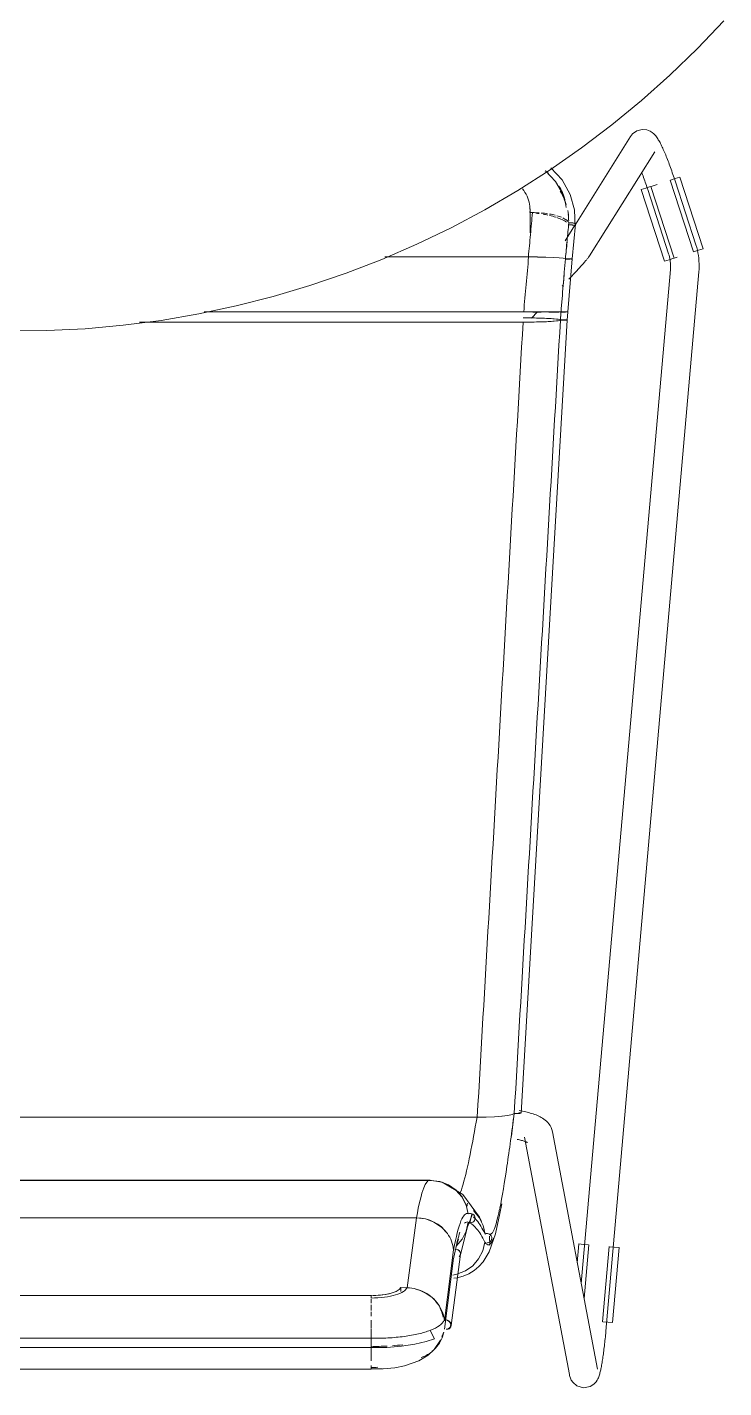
# Model space of a CAD drawing. Header units: millimetres. Extents: x 155927 to 295199, y -4084 to 97293.
# Drawn here: x 230293 to 230584, y 30265 to 30835 of the extents above; entities that cross this region are included whole.
import ezdxf

# ---------------------------------------------------------------- set-up
doc = ezdxf.new("R2010")
doc.units = ezdxf.units.MM
doc.header["$MEASUREMENT"] = 0
doc.layers.add('I-FURN', color=8, linetype='CONTINUOUS', lineweight=9)

msp = doc.modelspace()

# ---------------------------------------------------------------- linework, layer by layer
at = {"layer": 'I-FURN'}
for p, q in [((230573.4, 30825.9), (230584.45, 30837.48)), ((230561.91, 30814.77), (230573.4, 30825.9)), ((230549.98, 30804.11), (230561.91, 30814.77)), ((230537.63, 30793.94), (230549.98, 30804.11)), ((230524.89, 30784.26), (230537.63, 30793.94)), ((230545.38, 30789.03), (230522.35, 30752.27)), ((230546.27, 30790.16), (230545.38, 30789.03)), ((230546.27, 30790.16), (230548.01, 30791.38)), ((230548.01, 30791.38), (230550.23, 30791.97)), ((230550.23, 30791.97), (230552.21, 30791.79)), ((230552.21, 30791.79), (230553.59, 30791.27)), ((230553.59, 30791.27), (230554.5, 30790.71)), ((230554.5, 30790.71), (230555.13, 30790.19)), ((230555.13, 30790.19), (230555.59, 30789.72)), ((230555.59, 30789.72), (230555.96, 30789.3)), ((230555.96, 30789.3), (230556.28, 30788.89)), ((230556.28, 30788.89), (230556.55, 30788.5)), ((230556.55, 30788.5), (230556.81, 30788.12)), ((230556.81, 30788.12), (230557.05, 30787.72)), ((230511.77, 30775.11), (230524.89, 30784.26)), ((230528.24, 30739.08), (230555.55, 30782.66)), ((230557.05, 30787.72), (230557.29, 30787.33)), ((230557.29, 30787.33), (230557.52, 30786.91)), ((230557.52, 30786.91), (230557.75, 30786.49)), ((230557.75, 30786.49), (230557.98, 30786.05)), ((230557.98, 30786.05), (230558.21, 30785.59)), ((230558.21, 30785.59), (230558.44, 30785.12)), ((230558.44, 30785.12), (230558.67, 30784.63)), ((230558.67, 30784.63), (230558.9, 30784.12)), ((230558.9, 30784.12), (230559.14, 30783.59)), ((230559.14, 30783.59), (230559.38, 30783.05)), ((230559.38, 30783.05), (230559.62, 30782.48)), ((230559.62, 30782.48), (230559.87, 30781.9)), ((230559.87, 30781.9), (230560.12, 30781.31)), ((230560.12, 30781.31), (230560.37, 30780.7)), ((230560.37, 30780.7), (230560.62, 30780.07)), ((230560.62, 30780.07), (230560.87, 30779.43)), ((230560.87, 30779.43), (230561.12, 30778.78)), ((230561.12, 30778.78), (230561.38, 30778.11)), ((230561.38, 30778.11), (230561.63, 30777.44)), ((230561.63, 30777.44), (230561.89, 30776.75)), ((230561.89, 30776.75), (230562.14, 30776.05)), ((230498.29, 30766.49), (230511.77, 30775.11)), ((230514.06, 30770.27), (230509.81, 30774.73)), ((230516.75, 30770.85), (230512, 30776)), ((230520.13, 30764.84), (230516.75, 30770.85)), ((230550.19, 30773.78), (230550.42, 30773.16)), ((230550.42, 30773.16), (230550.65, 30772.52)), ((230550.65, 30772.52), (230550.89, 30771.87)), ((230550.89, 30771.87), (230551.13, 30771.22)), ((230551.13, 30771.22), (230551.36, 30770.55)), ((230562.02, 30770.76), (230571.71, 30740.75)), ((230562.14, 30776.05), (230562.39, 30775.34)), ((230562.14, 30770.8), (230564.11, 30771.44)), ((230562.39, 30775.34), (230562.65, 30774.63)), ((230562.65, 30774.63), (230562.9, 30773.9)), ((230562.9, 30773.9), (230563.15, 30773.18)), ((230563.15, 30773.18), (230563.4, 30772.44)), ((230563.4, 30772.44), (230563.65, 30771.71)), ((230563.65, 30771.71), (230563.89, 30770.97)), ((230563.89, 30770.97), (230564.04, 30770.51)), ((230564.11, 30771.44), (230566.06, 30772.07)), ((230566.06, 30772.07), (230575.75, 30742.06)), ((230484.48, 30758.41), (230498.29, 30766.49)), ((230517.43, 30764.44), (230514.06, 30770.27)), ((230549.91, 30766.85), (230551.86, 30767.48)), ((230549.91, 30766.85), (230559.6, 30736.84)), ((230551.36, 30770.55), (230551.6, 30769.88)), ((230551.6, 30769.88), (230551.83, 30769.2)), ((230551.83, 30769.2), (230552.06, 30768.51)), ((230551.86, 30767.48), (230553.83, 30768.12)), ((230552.06, 30768.51), (230552.29, 30767.82)), ((230552.29, 30767.82), (230552.52, 30767.13)), ((230552.52, 30767.13), (230552.63, 30766.8)), ((230552.63, 30766.8), (230561.34, 30739.99)), ((230563.64, 30738.15), (230553.95, 30768.16)), ((230556.53, 30768.99), (230554.05, 30768.19)), ((230572.75, 30743.69), (230564.04, 30770.51)), ((230522.01, 30758.32), (230520.13, 30764.84)), ((230470.36, 30750.89), (230484.48, 30758.41)), ((230503.3, 30757.19), (230504.34, 30757.19)), ((230503.35, 30748.68), (230503.35, 30758.44)), ((230522.3, 30751.41), (230522.01, 30758.32)), ((230455.95, 30743.94), (230470.36, 30750.89)), ((230522.11, 30751.9), (230518.08, 30745.45)), ((230522.42, 30752.3), (230521, 30737.81)), ((230441.27, 30737.58), (230455.95, 30743.94)), ((230572.77, 30743.65), (230572.75, 30743.69)), ((230573.1, 30742.56), (230572.77, 30743.65)), ((230573.38, 30741.45), (230573.1, 30742.56)), ((230426.35, 30731.8), (230441.27, 30737.58)), ((230502.65, 30738.64), (230442.53, 30738.64)), ((230442.53, 30738.64), (230502.65, 30738.64)), ((230506.41, 30738.62), (230502.65, 30738.64)), ((230502.77, 30738.64), (230506.41, 30738.62)), ((230506.5, 30738.61), (230509.94, 30738.54)), ((230509.94, 30738.54), (230506.51, 30738.62)), ((230513.04, 30738.43), (230509.94, 30738.54)), ((230510.01, 30738.54), (230513.04, 30738.43)), ((230515.52, 30738.28), (230513.04, 30738.43)), ((230513.08, 30738.43), (230515.52, 30738.28)), ((230517.25, 30738.1), (230515.52, 30738.28)), ((230515.54, 30738.28), (230517.26, 30738.1)), ((230518.15, 30737.9), (230517.25, 30738.1)), ((230517.26, 30738.1), (230518.14, 30737.9)), ((230518.14, 30737.9), (230518.61, 30737.91)), ((230518.62, 30737.91), (230518.15, 30737.9)), ((230518.16, 30737.72), (230518.63, 30737.71)), ((230518.63, 30737.71), (230518.16, 30737.72)), ((230518.61, 30737.91), (230519.11, 30737.92)), ((230519.11, 30737.92), (230518.62, 30737.91)), ((230518.63, 30737.71), (230519.13, 30737.71)), ((230519.13, 30737.71), (230518.63, 30737.71)), ((230519.61, 30737.91), (230519.11, 30737.92)), ((230519.11, 30737.92), (230519.6, 30737.91)), ((230519.13, 30737.71), (230519.62, 30737.71)), ((230519.62, 30737.71), (230519.13, 30737.71)), ((230520.99, 30737.81), (230519.17, 30715.61)), ((230519.6, 30737.91), (230520.05, 30737.9)), ((230520.06, 30737.9), (230519.61, 30737.91)), ((230519.62, 30737.71), (230520.07, 30737.72)), ((230520.07, 30737.72), (230519.62, 30737.71)), ((230520.05, 30737.9), (230520.44, 30737.88)), ((230520.44, 30737.88), (230520.06, 30737.9)), ((230520.74, 30737.86), (230520.44, 30737.88)), ((230520.44, 30737.88), (230520.73, 30737.86)), ((230520.45, 30737.74), (230520.74, 30737.76)), ((230520.74, 30737.76), (230520.45, 30737.74)), ((230520.93, 30737.84), (230520.74, 30737.86)), ((230520.74, 30737.76), (230520.93, 30737.79)), ((230520.93, 30737.79), (230520.74, 30737.76)), ((230520.92, 30737.84), (230520.99, 30737.81)), ((230521, 30737.81), (230520.93, 30737.84)), ((230520.93, 30737.79), (230521, 30737.81)), ((230520.99, 30737.81), (230520.93, 30737.79)), ((230526.48, 30736.83), (230526.24, 30736.55)), ((230526.71, 30737.1), (230526.48, 30736.83)), ((230526.93, 30737.35), (230526.71, 30737.1)), ((230527.13, 30737.59), (230526.93, 30737.35)), ((230527.32, 30737.82), (230527.13, 30737.59)), ((230527.5, 30738.05), (230527.32, 30737.82)), ((230527.67, 30738.27), (230527.5, 30738.05)), ((230527.85, 30738.5), (230527.67, 30738.27)), ((230528.03, 30738.75), (230527.85, 30738.5)), ((230528.24, 30739.08), (230528.03, 30738.75)), ((230561.55, 30737.47), (230559.6, 30736.84)), ((230561.34, 30739.99), (230561.53, 30739.35)), ((230561.53, 30739.35), (230561.7, 30738.71)), ((230563.52, 30738.11), (230561.55, 30737.47)), ((230561.7, 30738.71), (230561.84, 30738.06)), ((230561.84, 30738.06), (230561.95, 30737.41)), ((230561.95, 30737.41), (230562.04, 30736.75)), ((230562.04, 30736.75), (230562.1, 30736.1)), ((230564.9, 30738.56), (230563.74, 30738.18)), ((230573.8, 30741.43), (230571.83, 30740.79)), ((230573.62, 30740.33), (230573.38, 30741.45)), ((230573.82, 30739.21), (230573.62, 30740.33)), ((230575.75, 30742.06), (230573.8, 30741.43)), ((230573.97, 30738.08), (230573.82, 30739.21)), ((230574.07, 30736.94), (230573.97, 30738.08)), ((230574.13, 30735.8), (230574.07, 30736.94)), ((230411.21, 30726.63), (230426.35, 30731.8)), ((230521.4, 30731.23), (230520.97, 30730.77)), ((230521.82, 30731.69), (230521.4, 30731.23)), ((230522.23, 30732.13), (230521.82, 30731.69)), ((230522.64, 30732.57), (230522.23, 30732.13)), ((230523.03, 30732.99), (230522.64, 30732.57)), ((230523.41, 30733.41), (230523.03, 30732.99)), ((230523.78, 30733.81), (230523.41, 30733.41)), ((230524.13, 30734.2), (230523.78, 30733.81)), ((230524.48, 30734.58), (230524.13, 30734.2)), ((230524.81, 30734.94), (230524.48, 30734.58)), ((230562.08, 30733.43), (230524.8, 30309.08)), ((230525.12, 30735.29), (230524.81, 30734.94)), ((230525.42, 30735.63), (230525.12, 30735.29)), ((230525.71, 30735.95), (230525.42, 30735.63)), ((230525.98, 30736.26), (230525.71, 30735.95)), ((230526.24, 30736.55), (230525.98, 30736.26)), ((230535.09, 30289.06), (230574.04, 30732.38)), ((230562.13, 30734.11), (230562.09, 30733.45)), ((230562.09, 30733.45), (230562.09, 30733.43)), ((230562.1, 30736.1), (230562.14, 30735.43)), ((230562.15, 30734.77), (230562.13, 30734.11)), ((230562.14, 30735.43), (230562.15, 30734.77)), ((230574.04, 30732.38), (230574.12, 30733.52)), ((230574.12, 30733.52), (230574.15, 30734.66)), ((230574.15, 30734.66), (230574.13, 30735.8)), ((230395.87, 30722.07), (230411.21, 30726.63)), ((230517.26, 30726.86), (230516.78, 30726.35)), ((230520.08, 30729.82), (230519.62, 30729.34)), ((230520.53, 30730.3), (230520.08, 30729.82)), ((230520.97, 30730.77), (230520.53, 30730.3)), ((230380.37, 30718.12), (230395.87, 30722.07)), ((230348.95, 30712.11), (230364.72, 30714.8)), ((230364.72, 30714.8), (230380.37, 30718.12)), ((230366.96, 30715.68), (230500.7, 30715.68)), ((230500.7, 30715.68), (230366.96, 30715.68)), ((230500.7, 30715.68), (230504.49, 30715.67)), ((230504.49, 30715.67), (230500.7, 30715.68)), ((230503.93, 30713), (230506.5, 30715.67)), ((230504.49, 30715.67), (230508.06, 30715.67)), ((230508.06, 30715.67), (230504.49, 30715.67)), ((230508.05, 30715.56), (230504.49, 30715.55)), ((230504.5, 30715.55), (230508.05, 30715.56)), ((230508.06, 30715.67), (230511.19, 30715.66)), ((230511.19, 30715.66), (230508.06, 30715.67)), ((230513.67, 30715.58), (230511.17, 30715.56)), ((230511.18, 30715.56), (230513.68, 30715.58)), ((230511.19, 30715.66), (230513.69, 30715.65)), ((230513.7, 30715.65), (230511.19, 30715.66)), ((230515.42, 30715.59), (230513.67, 30715.58)), ((230513.68, 30715.58), (230515.43, 30715.59)), ((230513.7, 30715.65), (230515.44, 30715.63)), ((230515.44, 30715.63), (230513.7, 30715.65)), ((230515.44, 30715.63), (230516.33, 30715.62)), ((230516.33, 30715.62), (230515.44, 30715.63)), ((230516.79, 30715.6), (230516.32, 30715.6)), ((230516.32, 30715.6), (230516.79, 30715.6)), ((230516.33, 30715.62), (230516.8, 30715.62)), ((230516.8, 30715.62), (230516.33, 30715.62)), ((230517.29, 30715.6), (230516.79, 30715.6)), ((230516.79, 30715.6), (230517.29, 30715.6)), ((230516.8, 30715.62), (230517.29, 30715.62)), ((230517.3, 30715.62), (230516.8, 30715.62)), ((230517.29, 30715.62), (230517.78, 30715.62)), ((230517.78, 30715.6), (230517.29, 30715.6)), ((230517.29, 30715.6), (230517.78, 30715.6)), ((230517.79, 30715.62), (230517.3, 30715.62)), ((230517.78, 30715.62), (230518.24, 30715.62)), ((230518.23, 30715.6), (230517.78, 30715.6)), ((230517.78, 30715.6), (230518.23, 30715.6)), ((230518.24, 30715.62), (230517.79, 30715.62)), ((230518.61, 30715.61), (230518.23, 30715.6)), ((230518.23, 30715.6), (230518.62, 30715.61)), ((230518.24, 30715.62), (230518.62, 30715.62)), ((230518.62, 30715.62), (230518.24, 30715.62)), ((230518.91, 30715.61), (230518.61, 30715.61)), ((230518.62, 30715.62), (230518.91, 30715.62)), ((230518.91, 30715.62), (230518.62, 30715.62)), ((230518.62, 30715.61), (230518.91, 30715.61)), ((230518.9, 30712.25), (230519.16, 30715.61)), ((230518.91, 30715.62), (230519.1, 30715.61)), ((230519.1, 30715.61), (230518.91, 30715.62)), ((230519.1, 30715.61), (230518.91, 30715.61)), ((230518.91, 30715.61), (230519.1, 30715.61)), ((230519.1, 30715.61), (230519.16, 30715.61)), ((230519.16, 30715.61), (230519.1, 30715.61)), ((230519.1, 30715.61), (230519.17, 30715.61)), ((230519.17, 30715.61), (230519.1, 30715.61)), ((230301.17, 30707.83), (230317.15, 30708.62)), ((230317.15, 30708.62), (230333.08, 30710.05)), ((230333.08, 30710.05), (230348.95, 30712.11)), ((230339.87, 30711.36), (230500.44, 30711.36)), ((230500.44, 30711.36), (230339.87, 30711.36)), ((230518.89, 30712.25), (230499.61, 30380.34)), ((230500.44, 30711.36), (230504.22, 30711.39)), ((230504.23, 30713.12), (230500.55, 30713.15)), ((230504.22, 30711.39), (230507.79, 30711.46)), ((230507.78, 30713.04), (230504.23, 30713.12)), ((230510.9, 30712.92), (230507.78, 30713.04)), ((230507.79, 30711.46), (230510.92, 30711.59)), ((230513.4, 30712.75), (230510.9, 30712.92)), ((230510.92, 30711.59), (230513.42, 30711.75)), ((230515.15, 30712.56), (230513.4, 30712.75)), ((230513.42, 30711.75), (230515.17, 30711.94)), ((230516.05, 30712.35), (230515.15, 30712.56)), ((230515.17, 30711.94), (230516.06, 30712.15)), ((230516.52, 30712.36), (230516.05, 30712.35)), ((230516.06, 30712.15), (230516.53, 30712.14)), ((230517.02, 30712.36), (230516.52, 30712.36)), ((230516.53, 30712.14), (230517.02, 30712.14)), ((230517.51, 30712.36), (230517.02, 30712.36)), ((230517.02, 30712.14), (230517.51, 30712.15)), ((230517.96, 30712.35), (230517.51, 30712.36)), ((230517.51, 30712.15), (230517.97, 30712.16)), ((230518.34, 30712.33), (230517.96, 30712.35)), ((230517.97, 30712.16), (230518.35, 30712.18)), ((230518.64, 30712.31), (230518.34, 30712.33)), ((230518.35, 30712.18), (230518.64, 30712.2)), ((230518.82, 30712.28), (230518.64, 30712.31)), ((230518.64, 30712.2), (230518.83, 30712.23)), ((230518.89, 30712.25), (230518.82, 30712.28)), ((230518.83, 30712.23), (230518.89, 30712.25)), ((230285.17, 30707.69), (230301.17, 30707.83)), ((230097.79, 30378.63), (230481.19, 30378.63)), ((230481.19, 30378.63), (230097.79, 30378.63)), ((230481.19, 30378.63), (230484.96, 30378.68)), ((230484.96, 30378.68), (230481.27, 30378.63)), ((230484.96, 30378.68), (230488.49, 30378.84)), ((230488.49, 30378.84), (230485.02, 30378.69)), ((230488.49, 30378.84), (230491.59, 30379.08)), ((230491.63, 30379.08), (230488.54, 30378.84)), ((230491.59, 30379.08), (230494.09, 30379.39)), ((230494.09, 30379.39), (230491.63, 30379.08)), ((230494.09, 30379.39), (230495.84, 30379.75)), ((230495.84, 30379.76), (230494.1, 30379.39)), ((230496.74, 30380.15), (230495.84, 30379.76)), ((230495.84, 30379.75), (230496.74, 30380.15)), ((230496.74, 30380.15), (230497.21, 30380.14)), ((230497.21, 30380.14), (230496.74, 30380.15)), ((230497.21, 30380.14), (230497.71, 30380.13)), ((230497.71, 30380.13), (230497.21, 30380.14)), ((230497.71, 30380.13), (230498.2, 30380.14)), ((230498.2, 30380.14), (230497.71, 30380.13)), ((230498.2, 30380.14), (230498.65, 30380.16)), ((230498.66, 30380.16), (230498.2, 30380.14)), ((230498.65, 30380.16), (230499.04, 30380.2)), ((230499.04, 30380.2), (230498.66, 30380.16)), ((230499.07, 30380.49), (230498.69, 30380.53)), ((230498.69, 30380.53), (230499.07, 30380.49)), ((230499.5, 30381.25), (230498.8, 30381.37)), ((230499.04, 30380.2), (230499.34, 30380.24)), ((230499.34, 30380.24), (230499.04, 30380.2)), ((230499.36, 30380.45), (230499.07, 30380.49)), ((230499.07, 30380.49), (230499.36, 30380.45)), ((230500.19, 30381.13), (230499.5, 30381.25)), ((230499.6, 30380.34), (230499.54, 30380.4)), ((230499.54, 30380.4), (230499.61, 30380.34)), ((230500.87, 30380.99), (230500.19, 30381.13)), ((230501.54, 30380.85), (230500.87, 30380.99)), ((230502.2, 30380.7), (230501.54, 30380.85)), ((230502.84, 30380.53), (230502.2, 30380.7)), ((230503.47, 30380.36), (230502.84, 30380.53)), ((230504.09, 30380.18), (230503.47, 30380.36)), ((230504.69, 30379.98), (230504.09, 30380.18)), ((230505.28, 30379.78), (230504.69, 30379.98)), ((230505.87, 30379.56), (230505.28, 30379.78)), ((230506.44, 30379.32), (230505.87, 30379.56)), ((230507, 30379.07), (230506.44, 30379.32)), ((230507.55, 30378.8), (230507, 30379.07)), ((230508.08, 30378.51), (230507.55, 30378.8)), ((230508.62, 30378.19), (230508.08, 30378.51)), ((230509.16, 30377.83), (230508.62, 30378.19)), ((230509.69, 30377.43), (230509.16, 30377.83)), ((230510.22, 30376.97), (230509.69, 30377.43)), ((230510.74, 30376.45), (230510.22, 30376.97)), ((230511.25, 30375.86), (230510.74, 30376.45)), ((230511.74, 30375.17), (230511.25, 30375.86)), ((230512.17, 30374.38), (230511.74, 30375.17)), ((230512.54, 30373.48), (230512.17, 30374.38)), ((230512.8, 30372.5), (230512.54, 30373.48)), ((230531.61, 30273.21), (230512.8, 30372.5)), ((230498.46, 30369.24), (230497.96, 30369.33)), ((230498.93, 30369.14), (230498.46, 30369.24)), ((230499.37, 30369.03), (230498.93, 30369.14)), ((230499.79, 30368.93), (230499.37, 30369.03)), ((230500.19, 30368.82), (230499.79, 30368.93)), ((230500.55, 30368.71), (230500.19, 30368.82)), ((230500.89, 30368.6), (230500.55, 30368.71)), ((230501.19, 30368.5), (230500.89, 30368.6)), ((230501.01, 30370.26), (230519.82, 30270.97)), ((230501.46, 30368.4), (230501.19, 30368.5)), ((230501.69, 30368.3), (230501.46, 30368.4)), ((230501.89, 30368.21), (230501.69, 30368.3)), ((230502.04, 30368.14), (230501.89, 30368.21)), ((230502.13, 30368.09), (230502.04, 30368.14)), ((230502.2, 30368.05), (230502.13, 30368.09)), ((230502.23, 30368.03), (230502.2, 30368.05)), ((230117.1, 30352.12), (230461.88, 30352.12)), ((230461.88, 30352.12), (230117.1, 30352.12)), ((230461.34, 30352.28), (230156.54, 30352.28)), ((230461.34, 30352.28), (230466.38, 30351.48)), ((230461.88, 30352.12), (230465.67, 30351.65)), ((230465.67, 30351.65), (230461.88, 30352.12)), ((230465.67, 30351.65), (230469.24, 30350.28)), ((230469.24, 30350.29), (230465.67, 30351.65)), ((230466.38, 30351.48), (230469.56, 30350.11)), ((230466.53, 30351.41), (230475.18, 30346.3)), ((230472.38, 30348.12), (230469.24, 30350.29)), ((230469.24, 30350.28), (230472.37, 30348.11)), ((230472.37, 30348.11), (230474.88, 30345.24)), ((230474.89, 30345.24), (230472.38, 30348.12)), ((230474.88, 30345.24), (230476.63, 30341.85)), ((230476.64, 30341.85), (230474.89, 30345.24)), ((230475.18, 30346.3), (230482.17, 30336.76)), ((230477.53, 30338.13), (230476.64, 30341.85)), ((230477.17, 30332.78), (230479.34, 30338.1)), ((230478, 30338.3), (230477.53, 30338.13)), ((230477.53, 30338.13), (230478, 30338.29)), ((230478, 30338.29), (230478.5, 30338.33)), ((230478.5, 30338.33), (230478, 30338.3)), ((230478.21, 30334.34), (230479.05, 30338.23)), ((230478.5, 30338.33), (230478.99, 30338.25)), ((230478.99, 30338.25), (230478.5, 30338.33)), ((230478.99, 30338.25), (230479.44, 30338.05)), ((230479.44, 30338.05), (230478.99, 30338.25)), ((230479.44, 30338.05), (230479.82, 30337.73)), ((230479.82, 30337.73), (230479.44, 30338.05)), ((230479.71, 30339.52), (230482.11, 30336.68)), ((230482.12, 30336.68), (230479.71, 30339.52)), ((230488.87, 30329.84), (230490.76, 30338.36)), ((230490.76, 30338.36), (230491.5, 30342.43)), ((230123.13, 30336.53), (230455.84, 30336.53)), ((230455.84, 30336.53), (230123.13, 30336.53)), ((230455.84, 30336.53), (230451.98, 30307.25)), ((230459.61, 30336.05), (230455.84, 30336.53)), ((230463.16, 30334.73), (230459.61, 30336.05)), ((230466.27, 30332.65), (230463.16, 30334.73)), ((230468.76, 30329.91), (230466.27, 30332.65)), ((230474.21, 30321.16), (230477.17, 30332.78)), ((230476.64, 30330.91), (230477.53, 30334.63)), ((230478, 30334.47), (230477.53, 30334.63)), ((230477.53, 30334.63), (230478, 30334.46)), ((230478.5, 30334.43), (230478, 30334.47)), ((230478, 30334.46), (230478.5, 30334.43)), ((230478.99, 30334.51), (230478.5, 30334.43)), ((230478.5, 30334.43), (230478.99, 30334.51)), ((230479.44, 30334.71), (230478.99, 30334.51)), ((230478.99, 30334.51), (230479.44, 30334.71)), ((230479.82, 30335.03), (230479.44, 30334.71)), ((230479.44, 30334.71), (230479.82, 30335.02)), ((230479.82, 30337.73), (230480.11, 30337.33)), ((230480.12, 30337.33), (230479.82, 30337.73)), ((230480.11, 30335.43), (230479.82, 30335.03)), ((230479.82, 30335.02), (230480.12, 30335.43)), ((230480.11, 30337.33), (230480.3, 30336.87)), ((230480.3, 30335.89), (230480.11, 30335.43)), ((230480.31, 30336.87), (230480.12, 30337.33)), ((230480.12, 30335.43), (230480.31, 30335.89)), ((230480.3, 30336.87), (230480.37, 30336.38)), ((230480.37, 30336.38), (230480.3, 30335.89)), ((230480.37, 30336.38), (230480.31, 30336.87)), ((230480.31, 30335.89), (230480.37, 30336.38)), ((230482.11, 30336.68), (230483.75, 30333.36)), ((230483.76, 30333.36), (230482.12, 30336.68)), ((230482.17, 30336.76), (230483.06, 30335.01)), ((230483.75, 30333.36), (230484.54, 30329.74)), ((230484.54, 30329.74), (230483.76, 30333.36)), ((230472.38, 30324.64), (230474.89, 30327.52)), ((230473.38, 30327.55), (230472.62, 30325.11)), ((230474.89, 30327.52), (230476.64, 30330.91)), ((230485.02, 30329.9), (230484.54, 30329.74)), ((230484.54, 30329.74), (230485.02, 30329.89)), ((230485.02, 30329.89), (230485.51, 30329.92)), ((230485.52, 30329.92), (230485.02, 30329.9)), ((230485.51, 30329.92), (230486, 30329.83)), ((230486.01, 30329.83), (230485.52, 30329.92)), ((230486, 30329.83), (230486.45, 30329.62)), ((230486.46, 30329.63), (230486.01, 30329.83)), ((230486.2, 30322.22), (230488.87, 30329.84)), ((230486.56, 30325.01), (230486.37, 30328.86)), ((230486.79, 30326.63), (230486.41, 30326.32)), ((230486.41, 30326.32), (230486.8, 30326.63)), ((230486.45, 30329.62), (230486.83, 30329.31)), ((230486.84, 30329.31), (230486.46, 30329.63)), ((230487.09, 30327.02), (230486.79, 30326.63)), ((230486.8, 30326.63), (230487.1, 30327.02)), ((230486.83, 30329.31), (230487.12, 30328.91)), ((230487.12, 30328.91), (230486.84, 30329.31)), ((230487.29, 30327.48), (230487.09, 30327.02)), ((230487.1, 30327.02), (230487.29, 30327.48)), ((230487.12, 30328.91), (230487.3, 30328.45)), ((230487.31, 30328.45), (230487.12, 30328.91)), ((230487.36, 30327.96), (230487.29, 30327.48)), ((230487.29, 30327.48), (230487.37, 30327.96)), ((230487.3, 30328.45), (230487.36, 30327.96)), ((230487.37, 30327.96), (230487.31, 30328.45)), ((230467.55, 30293.45), (230471.39, 30323.15)), ((230470.37, 30291.47), (230474.22, 30321.24)), ((230472.62, 30325.11), (230471.25, 30318.82)), ((230472.36, 30323.34), (230471.86, 30323.3)), ((230472.85, 30323.26), (230472.36, 30323.34)), ((230473.3, 30323.07), (230472.85, 30323.26)), ((230473.68, 30322.77), (230473.3, 30323.07)), ((230473.98, 30322.39), (230473.68, 30322.77)), ((230474.17, 30321.94), (230473.98, 30322.39)), ((230473.98, 30320.57), (230474.17, 30321.01)), ((230474.24, 30321.48), (230474.17, 30321.94)), ((230474.17, 30321.01), (230474.24, 30321.48)), ((230481.85, 30319.31), (230483.59, 30322.63)), ((230483.59, 30322.63), (230484.49, 30326.26)), ((230483.69, 30318.1), (230486.2, 30322.22)), ((230484.96, 30326.09), (230484.49, 30326.26)), ((230484.49, 30326.26), (230484.96, 30326.09)), ((230485.4, 30325.33), (230486.56, 30325.01)), ((230485.95, 30326.13), (230485.46, 30326.05)), ((230485.46, 30326.05), (230485.95, 30326.12)), ((230486.41, 30326.32), (230485.95, 30326.13)), ((230485.95, 30326.12), (230486.41, 30326.32)), ((230523.75, 30325.56), (230523.06, 30317.66)), ((230523.75, 30325.56), (230525.8, 30325.38)), ((230525.8, 30325.38), (230527.86, 30325.2)), ((230526.01, 30302.71), (230527.98, 30325.19)), ((230536.43, 30324.44), (230533.67, 30293.03)), ((230536.56, 30324.43), (230538.62, 30324.25)), ((230540.66, 30324.07), (230537.9, 30292.66)), ((230538.62, 30324.25), (230540.66, 30324.07)), ((230467.53, 30289.91), (230471.37, 30319.6)), ((230473.69, 30320.18), (230473.98, 30320.57)), ((230476.28, 30314.31), (230479.37, 30316.48)), ((230479.37, 30316.48), (230481.85, 30319.31)), ((230479.98, 30314.46), (230481.96, 30316.14)), ((230481.96, 30316.14), (230483.69, 30318.1)), ((230472.76, 30312.91), (230471.02, 30312.54)), ((230471.03, 30312.54), (230472.77, 30312.91)), ((230471.49, 30311.24), (230472.91, 30311.39)), ((230472.77, 30312.91), (230476.28, 30314.31)), ((230472.91, 30311.39), (230475.41, 30312.05)), ((230475.41, 30312.05), (230477.78, 30313.08)), ((230477.78, 30313.08), (230479.98, 30314.46)), ((230436.91, 30304.06), (230142.06, 30304.06)), ((230142.06, 30304), (230436.91, 30304)), ((230439.95, 30304.17), (230436.91, 30304.06)), ((230442.8, 30304.49), (230439.95, 30304.17)), ((230445.29, 30305), (230442.8, 30304.49)), ((230447.28, 30305.67), (230445.29, 30305)), ((230448.63, 30306.46), (230447.28, 30305.67)), ((230449.27, 30307.32), (230448.63, 30306.46)), ((230449.27, 30305.65), (230449.27, 30307.32)), ((230451.98, 30307.25), (230449.27, 30307.32)), ((230436.91, 30302.47), (230436.91, 30300.73)), ((230436.91, 30300.15), (230436.91, 30297.68)), ((230436.91, 30297.16), (230436.91, 30295.32)), ((230436.91, 30293.69), (230436.91, 30290.14)), ((230467.98, 30293.44), (230468.3, 30295.88)), ((230535.86, 30292.84), (230533.8, 30293.02)), ((230537.9, 30292.66), (230535.86, 30292.84)), ((230436.91, 30286.13), (230436.91, 30289.94)), ((230436.91, 30289.94), (230436.91, 30286.13)), ((230463.34, 30285.88), (230461.58, 30289.42)), ((230534.87, 30286.65), (230534.94, 30287.39)), ((230534.94, 30287.39), (230535.01, 30288.15)), ((230535.01, 30288.15), (230535.08, 30288.9)), ((230535.08, 30288.9), (230535.09, 30289.06)), ((230436.91, 30286.16), (230142.06, 30286.16)), ((230142.06, 30282.2), (230436.91, 30282.2)), ((230436.91, 30286.05), (230436.91, 30282.2)), ((230436.91, 30285.82), (230436.91, 30286.05)), ((230436.91, 30285.49), (230436.91, 30285.82)), ((230436.91, 30285.07), (230436.91, 30285.49)), ((230436.91, 30284.6), (230436.91, 30285.07)), ((230436.91, 30284.1), (230436.91, 30284.6)), ((230436.91, 30283.61), (230436.91, 30284.1)), ((230436.91, 30283.16), (230436.91, 30283.61)), ((230436.91, 30282.77), (230436.91, 30283.16)), ((230436.91, 30282.46), (230436.91, 30282.77)), ((230436.91, 30282.27), (230436.91, 30282.46)), ((230436.91, 30279.41), (230436.91, 30282.44)), ((230436.91, 30282.44), (230436.91, 30279.43)), ((230436.91, 30282.2), (230443.46, 30282.29)), ((230436.91, 30282.2), (230436.91, 30282.27)), ((230443.46, 30282.29), (230449.58, 30282.78)), ((230449.58, 30282.78), (230455.2, 30283.62)), ((230455.2, 30283.62), (230459.89, 30284.72)), ((230459.89, 30284.72), (230463.34, 30285.88)), ((230460.73, 30279.09), (230463.21, 30281.38)), ((230463.21, 30281.38), (230465.88, 30285.28)), ((230465.88, 30285.28), (230465.98, 30285.47)), ((230534.22, 30280.89), (230534.31, 30281.58)), ((230534.31, 30281.58), (230534.39, 30282.28)), ((230534.39, 30282.28), (230534.48, 30282.99)), ((230534.48, 30282.99), (230534.56, 30283.7)), ((230534.56, 30283.7), (230534.64, 30284.43)), ((230534.64, 30284.43), (230534.72, 30285.16)), ((230534.72, 30285.16), (230534.79, 30285.9)), ((230534.79, 30285.9), (230534.87, 30286.65)), ((230436.91, 30279.26), (230436.91, 30276.68)), ((230450.8, 30274.57), (230456.85, 30276.69)), ((230456.85, 30276.69), (230460.73, 30279.09)), ((230533.41, 30275.34), (230533.5, 30275.89)), ((230533.5, 30275.89), (230533.6, 30276.46)), ((230533.6, 30276.46), (230533.69, 30277.05)), ((230533.69, 30277.05), (230533.78, 30277.65)), ((230533.78, 30277.65), (230533.87, 30278.27)), ((230533.87, 30278.27), (230533.96, 30278.9)), ((230533.96, 30278.9), (230534.05, 30279.55)), ((230534.05, 30279.55), (230534.14, 30280.21)), ((230534.14, 30280.21), (230534.22, 30280.89)), ((230142.06, 30273.16), (230436.91, 30273.16)), ((230436.91, 30274.65), (230436.91, 30273.18)), ((230436.91, 30273.16), (230436.91, 30273.33)), ((230436.91, 30273.16), (230441.94, 30273.27)), ((230441.94, 30273.27), (230446.77, 30273.78)), ((230446.77, 30273.78), (230450.8, 30274.57)), ((230519.91, 30270.55), (230519.82, 30270.97)), ((230520.04, 30270.04), (230519.91, 30270.55)), ((230520.26, 30269.42), (230520.04, 30270.04)), ((230531.98, 30269.55), (230532.14, 30269.98)), ((230532.14, 30269.98), (230532.29, 30270.38)), ((230532.29, 30270.38), (230532.41, 30270.78)), ((230532.41, 30270.78), (230532.53, 30271.17)), ((230532.53, 30271.17), (230532.63, 30271.58)), ((230532.63, 30271.58), (230532.74, 30271.99)), ((230532.74, 30271.99), (230532.84, 30272.42)), ((230532.84, 30272.42), (230532.94, 30272.86)), ((230532.94, 30272.86), (230533.03, 30273.32)), ((230533.03, 30273.32), (230533.13, 30273.8)), ((230533.13, 30273.8), (230533.22, 30274.29)), ((230533.22, 30274.29), (230533.32, 30274.81)), ((230533.32, 30274.81), (230533.41, 30275.34)), ((230520.63, 30268.62), (230520.26, 30269.42)), ((230521.38, 30267.54), (230520.63, 30268.62)), ((230522.96, 30266.21), (230521.38, 30267.54)), ((230522.96, 30266.21), (230525.71, 30265.38)), ((230525.71, 30265.38), (230528.47, 30265.86)), ((230528.47, 30265.86), (230530.12, 30266.9)), ((230530.12, 30266.9), (230530.98, 30267.81)), ((230530.98, 30267.81), (230531.46, 30268.51)), ((230531.46, 30268.51), (230531.76, 30269.08)), ((230531.76, 30269.08), (230531.98, 30269.55))]:
    msp.add_line(p, q, dxfattribs=at)
for centre, major_axis, ratio, start_param, end_param in [((230455.71, 30321.46), (-15.78, 0), 0.955139, 3.737469, 4.704147), ((230455.71, 30321.46), (-15.78, 0), 0.955139, 3.495799, 3.737346), ((230455.71, 30321.46), (-15.78, 0), 0.955139, 3.254129, 3.495629), ((230472.27, 30321.47), (-1.96, 0), 0.955139, 2.379629, 4.923331), ((230436.91, 30288.91), (0, -15.75), 0.000004, 2.669107, 2.851347), ((230436.91, 30277.44), (12.4, 0), 0.287441, 4.712389, 4.932602)]:
    msp.add_ellipse(centre, major_axis=major_axis, ratio=ratio, start_param=start_param, end_param=end_param, dxfattribs=at)
for points in [[(230509.75, 30774.71), (230510.21, 30774.33), (230510.67, 30773.94), (230511.12, 30773.54)], [(230504.34, 30757.19), (230504.09, 30754.17), (230503.54, 30748.03), (230502.95, 30741.78), (230502.65, 30738.64)], [(230503.35, 30758.71), (230503.36, 30758.21), (230503.34, 30757.7), (230503.3, 30757.19)], [(230504.34, 30757.19), (230505.29, 30757.19), (230506.22, 30757.15), (230507.13, 30757.1)], [(230507.18, 30756.78), (230506.71, 30756.84), (230506.24, 30756.9), (230505.76, 30756.95)], [(230508.06, 30757.03), (230508.96, 30756.95), (230509.85, 30756.85), (230510.7, 30756.73)], [(230510.87, 30756.13), (230510.22, 30756.27), (230509.56, 30756.41), (230508.87, 30756.53)], [(230514.13, 30755.28), (230513.32, 30755.53), (230512.45, 30755.76), (230511.53, 30755.98)], [(230511.55, 30756.59), (230512.39, 30756.45), (230513.2, 30756.28), (230513.94, 30756.1)], [(230516.75, 30754.29), (230516.12, 30754.58), (230515.37, 30754.86), (230514.55, 30755.12)], [(230514.6, 30755.91), (230515.33, 30755.71), (230515.97, 30755.47), (230516.57, 30755.23)], [(230518.57, 30753.21), (230518.16, 30753.54), (230517.64, 30753.86), (230517, 30754.17)], [(230519.24, 30758.14), (230519.43, 30756.91), (230519.47, 30755.65), (230519.47, 30754.39)], [(230519.54, 30753.69), (230519.52, 30754.59), (230519.47, 30755.49), (230519.36, 30756.38)], [(230519.58, 30752.86), (230519.34, 30750.42), (230518.86, 30745.47), (230518.39, 30740.43), (230518.15, 30737.9)], [(230522.23, 30751.56), (230522.19, 30751.6), (230522.07, 30751.69), (230521.77, 30751.83), (230521.39, 30751.94), (230520.93, 30752.04), (230520.44, 30752.1), (230519.94, 30752.14), (230519.63, 30752.13), (230519.48, 30752.13)], [(230518.86, 30744.8), (230518.63, 30742.52), (230518.41, 30740.22), (230518.18, 30737.91)], [(230502.77, 30738.64), (230502.42, 30734.82), (230502.08, 30731), (230501.73, 30727.17)], [(230516.33, 30715.62), (230516.63, 30719.34), (230517.24, 30726.77), (230517.84, 30734.2), (230518.14, 30737.9)], [(230501.73, 30727.17), (230501.39, 30723.34), (230501.05, 30719.51), (230500.7, 30715.68)], [(230516.32, 30715.6), (230516.28, 30715.06), (230516.19, 30713.98), (230516.1, 30712.89), (230516.05, 30712.35)], [(230516.33, 30715.62), (230516.28, 30715.04), (230516.19, 30713.89), (230516.1, 30712.73), (230516.06, 30712.15)], [(230500.44, 30711.36), (230497.24, 30655.83), (230494.05, 30600.3), (230490.85, 30544.87)], [(230496.74, 30380.15), (230499.96, 30435.39), (230506.4, 30545.99), (230512.84, 30656.75), (230516.06, 30712.15)], [(230516.05, 30712.35), (230516.65, 30712.37), (230518.15, 30712.37), (230518.9, 30712.29), (230518.9, 30712.25)], [(230490.85, 30544.87), (230487.66, 30489.41), (230484.46, 30433.99), (230481.27, 30378.63)], [(230496.72, 30380.14), (230496.33, 30377.02), (230495.93, 30373.86), (230495.54, 30370.74)], [(230461.88, 30352.12), (230461.7, 30352.22), (230461.52, 30352.27), (230461.34, 30352.28)], [(230477.53, 30338.13), (230476.51, 30338.68), (230474.46, 30336.71), (230472.41, 30328.65), (230471.39, 30323.15)], [(230477.14, 30342.6), (230477.08, 30342.13), (230477.03, 30341.66), (230476.97, 30341.2)], [(230477.53, 30334.63), (230476.98, 30334.92), (230476.44, 30334.78), (230475.9, 30334.21)], [(230473.99, 30330.47), (230473.34, 30328.58), (230472.68, 30325.77), (230472.02, 30322.73)], [(230451.74, 30307.24), (230451.61, 30306.68), (230450.66, 30305.58), (230447.34, 30304.18), (230442.54, 30303.22), (230438.81, 30302.96), (230436.91, 30302.93)], [(230437.75, 30304.01), (230440.53, 30304.06), (230443.08, 30304.42), (230445.29, 30304.95)], [(230467.55, 30293.45), (230467.4, 30294.69), (230466.82, 30297.07), (230465.05, 30300.41), (230462.53, 30303.24), (230459.38, 30305.44), (230455.78, 30306.85), (230453.28, 30307.21), (230451.98, 30307.25)], [(230465.56, 30298.96), (230466.26, 30297.7), (230466.67, 30296.34), (230467, 30294.95)], [(230467.34, 30293.46), (230466.99, 30292.73), (230465.68, 30291.32), (230463.22, 30290.06), (230461.75, 30289.49)], [(230467.08, 30288.57), (230466.92, 30287.89), (230466.72, 30287.22), (230466.47, 30286.56)], [(230443.51, 30282.83), (230441.33, 30282.72), (230439.13, 30282.69), (230436.91, 30282.73)], [(230450.07, 30283.41), (230448.66, 30283.23), (230447.21, 30283.06), (230445.73, 30282.95)], [(230441.51, 30273.44), (230440.05, 30273.31), (230438.49, 30273.24), (230436.91, 30273.25)]]:
    msp.add_open_spline(points, degree=3, dxfattribs=at)
for points, knots in [([(230500.19, 30767.09), (230500.95, 30766.18), (230502.88, 30763.18), (230503.51, 30759.58), (230503.3, 30757.19)], [0.5, 0.5, 0.5, 0.5, 0.6666667, 1, 1, 1, 1]), ([(230515.38, 30768.32), (230515.94, 30767.43), (230517.61, 30764.61), (230518.22, 30761.5), (230518.51, 30759.36)], [0.591443, 0.591443, 0.591443, 0.591443, 0.6666667, 0.8236682, 0.8236682, 0.8236682, 0.8236682]), ([(230518.5, 30760.47), (230518.11, 30761.81), (230517.38, 30763.77), (230516.37, 30765.6), (230516.03, 30766.17)], [0.2297626, 0.2297626, 0.2297626, 0.2297626, 0.3333333, 0.3824546, 0.3824546, 0.3824546, 0.3824546]), ([(230517.06, 30755.01), (230517.74, 30754.69), (230518.87, 30754), (230519.44, 30753.25), (230519.58, 30752.86)], [0.6690305, 0.6690305, 0.6690305, 0.6690305, 0.8333333, 1, 1, 1, 1]), ([(230519.58, 30752.86), (230519.72, 30752.88), (230520.01, 30752.91), (230520.43, 30752.93), (230520.8, 30752.92), (230521.1, 30752.89), (230521.37, 30752.86), (230521.62, 30752.81), (230521.84, 30752.75), (230522.04, 30752.68), (230522.23, 30752.58), (230522.34, 30752.5), (230522.37, 30752.45)], [0, 0, 0, 0, 0.0555556, 0.1111111, 0.1666667, 0.1944444, 0.2222222, 0.2777778, 0.3055556, 0.3333333, 0.3888889, 0.4444444, 0.4444444, 0.4444444, 0.4444444]), ([(230516.32, 30715.6), (230516.63, 30719.3), (230517.07, 30724.63), (230517.51, 30729.96), (230517.65, 30731.61)], [0, 0, 0, 0, 0.5, 0.7233886, 0.7233886, 0.7233886, 0.7233886]), ([(230516.06, 30712.15), (230515.78, 30712.01), (230514.39, 30711.8), (230511.03, 30711.58), (230507.87, 30711.46), (230504.26, 30711.38), (230501.71, 30711.36), (230500.44, 30711.36)], [-1, -1, -1, -1, -0.666667, -0.5, -0.333333, -0.166667, 0, 0, 0, 0]), ([(230500.55, 30713.15), (230503.06, 30713.15), (230506.83, 30713.09), (230511.02, 30712.92), (230514.37, 30712.7), (230515.76, 30712.5), (230516.05, 30712.35)], [-0.996036, -0.996036, -0.996036, -0.996036, -0.6666667, -0.5, -0.3333333, 0, 0, 0, 0]), ([(230518.9, 30712.25), (230518.9, 30712.23), (230518.76, 30712.21), (230518.37, 30712.18), (230517.98, 30712.16), (230517.52, 30712.15), (230517.03, 30712.14), (230516.53, 30712.14), (230516.21, 30712.15), (230516.06, 30712.15)], [-0.498493, -0.498493, -0.498493, -0.498493, -0.375, -0.3125, -0.25, -0.1875, -0.125, -0.0625, 0, 0, 0, 0]), ([(230481.19, 30378.63), (230480.21, 30373.24), (230478.27, 30362.46), (230475.84, 30351.74), (230474.38, 30347.5), (230473.89, 30346.35)], [0, 0, 0, 0, 0.25, 0.5, 0.625, 0.625, 0.625, 0.625]), ([(230496.74, 30380.15), (230495.72, 30372.6), (230493.71, 30357.54), (230491.69, 30345.34), (230490.7, 30340.57)], [0, 0, 0, 0, 0.25, 0.4952314, 0.4952314, 0.4952314, 0.4952314]), ([(230461.34, 30352.28), (230460.51, 30352.28), (230458.68, 30349.89), (230456.85, 30342.25), (230455.84, 30336.53)], [0.0892847, 0.0892847, 0.0892847, 0.0892847, 0.5, 1, 1, 1, 1]), ([(230490.64, 30340.3), (230489.62, 30335.5), (230488.2, 30329.97), (230486.78, 30329.6), (230486.37, 30329.63)], [0.5, 0.5, 0.5, 0.5, 0.75, 0.8499411, 0.8499411, 0.8499411, 0.8499411]), ([(230484.49, 30326.26), (230483.33, 30328.66), (230481.24, 30332.09), (230479.14, 30333.87), (230478.21, 30334.34)], [0, 0, 0, 0, 0.5, 0.9025383, 0.9025383, 0.9025383, 0.9025383]), ([(230484.54, 30329.74), (230483.37, 30332.15), (230481.75, 30334.81), (230480.12, 30336.48), (230479.66, 30336.87)], [0, 0, 0, 0, 0.5, 0.6963068, 0.6963068, 0.6963068, 0.6963068]), ([(230488.05, 30327.93), (230487.89, 30327.52), (230486.7, 30324.92), (230485.51, 30324.7), (230484.49, 30326.26)], [0.7099701, 0.7099701, 0.7099701, 0.7099701, 0.75, 1, 1, 1, 1]), ([(230455.52, 30306.7), (230456.75, 30306.37), (230460.27, 30304.95), (230463.58, 30302.48), (230464.71, 30300.33)], [-0.8333333, -0.8333333, -0.8333333, -0.8333333, -0.6666667, -0.3333333, -0.3333333, -0.3333333, -0.3333333]), ([(230468.8, 30293.54), (230468.92, 30293.5), (230469.15, 30293.4), (230469.56, 30293.12), (230470.02, 30292.58), (230470.27, 30291.71), (230470.04, 30290.92), (230469.65, 30290.41), (230469.26, 30290.12), (230468.8, 30289.93), (230468.47, 30289.89), (230468.31, 30289.88)], [-0.8125, -0.8125, -0.8125, -0.8125, -0.765625, -0.71875, -0.625, -0.5, -0.375, -0.3125, -0.25, -0.1875, -0.125, -0.125, -0.125, -0.125]), ([(230468.4, 30289.87), (230468.54, 30289.86), (230468.77, 30289.88), (230469.06, 30289.95), (230469.33, 30290.04), (230469.64, 30290.23), (230469.96, 30290.52), (230470.2, 30290.87), (230470.33, 30291.22), (230470.38, 30291.53), (230470.38, 30291.81), (230470.35, 30292.07), (230470.28, 30292.32), (230470.16, 30292.58), (230469.97, 30292.89), (230469.65, 30293.21), (230469.25, 30293.45), (230468.9, 30293.56), (230468.64, 30293.61), (230468.47, 30293.63), (230468.4, 30293.63)], [0.1111111, 0.1111111, 0.1111111, 0.1111111, 0.1666667, 0.1944444, 0.2222222, 0.2777778, 0.3333333, 0.3888889, 0.4444444, 0.4791667, 0.5138889, 0.5486111, 0.5833333, 0.6180556, 0.6527778, 0.7222222, 0.7916667, 0.8263889, 0.8611111, 0.8888889, 0.8888889, 0.8888889, 0.8888889]), ([(230461.58, 30289.42), (230460.16, 30288.88), (230456.83, 30287.88), (230450.77, 30286.79), (230443.91, 30286.16), (230439.26, 30286.08), (230436.91, 30286.13)], [0.3397465, 0.3397465, 0.3397465, 0.3397465, 0.5, 0.6666667, 0.8333333, 0.9999948, 0.9999948, 0.9999948, 0.9999948]), ([(230462.42, 30280.65), (230463.36, 30281.44), (230465.04, 30283.26), (230466.64, 30286.07), (230467.1, 30287.99), (230467.26, 30288.72)], [0.5, 0.5, 0.5, 0.5, 0.6666667, 0.8333333, 0.9365189, 0.9365189, 0.9365189, 0.9365189]), ([(230457.78, 30278), (230458.3, 30278.19), (230459.64, 30278.75), (230460.9, 30279.49), (230461.63, 30280.02)], [0.260519, 0.260519, 0.260519, 0.260519, 0.3333333, 0.4544474, 0.4544474, 0.4544474, 0.4544474])]:
    msp.add_open_spline(points, degree=3, knots=knots, dxfattribs=at)

doc.saveas('drawing.dxf')
